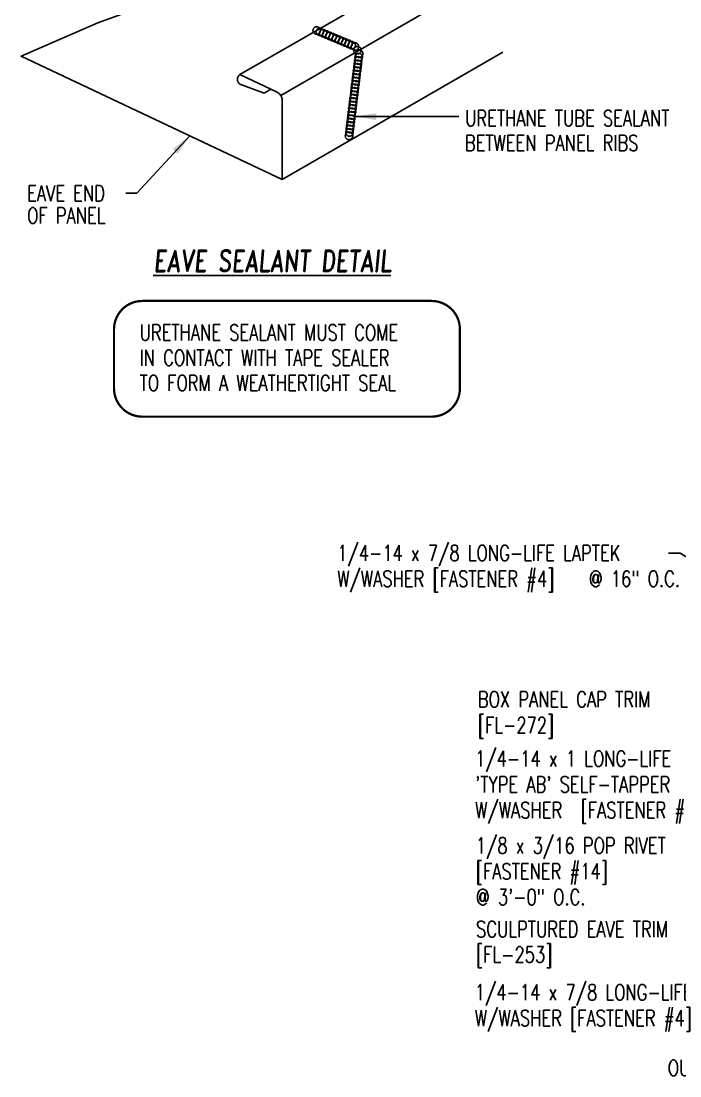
# Model space of a CAD drawing. Header units: inches. Extents: x 1.1 to 40.5, y 6.9 to 56.6.
# Drawn here: x 1.05 to 16.56, y 14 to 38.85 of the extents above; entities that cross this region are included whole.
import ezdxf

# ---------------------------------------------------------------- set-up
doc = ezdxf.new("R2010")
doc.units = ezdxf.units.IN
doc.header["$MEASUREMENT"] = 0
doc.linetypes.add('CENTER2', pattern=[1.125, 0.75, -0.125, 0.125, -0.125])
for name, color, linetype in [('LABEL', 6, 'Continuous'), ('PANEL', 11, 'Continuous'), ('SEALANT', 253, 'CENTER2'), ('TEXT', 2, 'Continuous')]:
    doc.layers.add(name, color=color, linetype=linetype)
doc.styles.add('ROMAND', font='romand', dxfattribs={"height": 0.075})
doc.styles.add('TEXT', font='SIMPLEX', dxfattribs={"width": 0.75, "height": 6})
doc.styles.add('TEXT1', font='ROMANS.shx', dxfattribs={"width": 0.75, "height": 0.375})
doc.dimstyles.new('DETAIL$7', dxfattribs={"dimscale": 4, "dimtxt": 6, "dimasz": 0.125, "dimexe": 0.0625, "dimexo": 0.125, "dimgap": 0.0625, "dimtad": 1, "dimdec": 5, "dimzin": 3, "dimdsep": 46, "dimlunit": 4, "dimtxsty": 'TEXT', "dimblk": 'ARCHTICK', "dimcen": 0.0625, "dimclrd": 7, "dimclre": 7, "dimclrt": 2, "dimadec": 0, "dimazin": 0, "dimtfac": 0.666667, "dimtdec": 5, "dimtmove": 0, "dimatfit": 3, "dimfxl": 0, "dimfrac": 2, "dimtolj": 1, "dimtzin": 3, "dimarcsym": 0})

# ---------------------------------------------------------------- blocks, each defined once
blk = doc.blocks.new('FD-F4')
at = {"layer": 'TEXT', "style": 'TEXT1', "width": 0.75}
for s, p in [('1/4-14 x 7/8 LONG-LIFE LAPTEK', (0.0047, -0.0408)), ('W/WASHER [FASTENER #4]', (0.0047, -0.1926))]:
    blk.add_text(s, height=0.09375, dxfattribs=at).set_placement(p)
blk.add_attdef('(QUANTITY)', (1.4847, -0.1926), '', height=0.0938, dxfattribs=at)
at = {"layer": 'TEXT', "style": 'TEXT1', "flags": 1}
for tag, p in [('Color', (0.0624, -0.4349)), ('Calc', (0.0624, -0.4349)), ('Opt1', (0.0624, -0.4349)), ('Opt2', (0.0624, -0.4349)), ('Opt3', (0.0624, -0.4349)), ('Description', (0.0624, -0.4349)), ('Multiple', (0.0624, -0.4349)), ('Part', (0.0624, -0.4349)), ('Spare1', (0.0624, -0.6224)), ('Spare2', (0.0624, -0.6224)), ('Spare3', (0.0624, -0.6224)), ('Spare4', (0.0624, -0.6224)), ('Spare5', (0.0624, -0.6224)), ('Spare6', (0.0624, -0.6224)), ('Spare7', (0.0624, -0.6224)), ('Spare8', (0.0624, -0.6224)), ('Spare9', (0.0624, -0.6224)), ('Spare10', (0.0624, -0.6224))]:
    blk.add_attdef(tag, p, '', height=0.0938, dxfattribs=at)
blk = doc.blocks.new('_ArchTick')
at = {"color": 0, "linetype": 'ByBlock', "const_width": 0.15}
blk.add_lwpolyline([(-0.5, -0.5), (0.5, 0.5)], dxfattribs=at)
blk = doc.blocks.new('seal_note_tape')
at = {"layer": 'TEXT', "color": 6, "const_width": 0.0533}
blk.add_lwpolyline([(0.027, 0.693), (0.027, 2.086, -0.414214), (0.693, 2.753), (7.503, 2.753, -0.414214), (8.169, 2.086), (8.169, 0.693, -0.414214), (7.503, 0.027), (0.693, 0.027, -0.414214)], format="xyb", close=True, dxfattribs=at)
at = {"layer": 'TEXT', "style": 'TEXT1', "width": 0.75}
for s, p in [('URETHANE SEALANT MUST COME', (0.63, 1.82)), ('IN CONTACT WITH TAPE SEALER', (0.63, 1.227)), ('TO FORM A WEATHERTIGHT SEAL', (0.63, 0.633))]:
    blk.add_text(s, height=0.375, dxfattribs=at).set_placement(p)
blk = doc.blocks.new('LAY-LAB')
at = {"layer": 'LABEL', "color": 6, "style": 'ROMAND', "oblique": 5, "width": 0.75}
blk.add_attdef('LAY-LAB', (0.017, 0.0362), '', height=0.1875, dxfattribs=at)
blk = doc.blocks.new('FD-F2b')
at = {"layer": 'TEXT', "style": 'TEXT1', "width": 0.75}
for s, p in [('1/4-14 x 1 LONG-LIFE', (0.0047, -0.0408)), ("'TYPE AB' SELF-TAPPER", (0.0047, -0.1926)), ('W/WASHER', (0.0047, -0.3444)), ('[FASTENER #2B]', (0.6255, -0.3444))]:
    blk.add_text(s, height=0.09375, dxfattribs=at).set_placement(p)
blk.add_attdef('(QUANTITY)', (0.0047, -0.4962), '', height=0.0938, dxfattribs=at)
at = {"layer": 'TEXT', "style": 'TEXT1', "flags": 1}
for tag, p in [('Color', (0.0199, -0.7145)), ('Calc', (0.0199, -0.7145)), ('Opt1', (0.0199, -0.7145)), ('Opt2', (0.0199, -0.7145)), ('Opt3', (0.0199, -0.7145)), ('Description', (0.0199, -0.7145)), ('Multiple', (0.0199, -0.7145)), ('Part', (0.0199, -0.7145)), ('Spare1', (0.0199, -0.902)), ('Spare2', (0.0199, -0.902)), ('Spare3', (0.0199, -0.902)), ('Spare4', (0.0199, -0.902)), ('Spare5', (0.0199, -0.902)), ('Spare6', (0.0199, -0.902)), ('Spare7', (0.0199, -0.902)), ('Spare8', (0.0199, -0.902)), ('Spare9', (0.0199, -0.902)), ('Spare10', (0.0199, -0.902))]:
    blk.add_attdef(tag, p, '', height=0.0938, dxfattribs=at)
blk = doc.blocks.new('FD-F14')
at = {"layer": 'TEXT', "style": 'TEXT1', "width": 0.75}
for s, p in [('1/8 x 3/16 POP RIVET', (0.0047, -0.0408)), ('[FASTENER #14]', (0.0047, -0.1926))]:
    blk.add_text(s, height=0.09375, dxfattribs=at).set_placement(p)
blk.add_attdef('(QUANTITY)', (0.0047, -0.3444), '', height=0.0938, dxfattribs=at)
blk = doc.blocks.new('dsc-FL-253')
at = {"layer": 'TEXT', "style": 'TEXT1', "width": 0.75}
for s, p in [('SCULPTURED EAVE TRIM', (0, 0)), ('[FL-253]', (0, -0.6))]:
    blk.add_text(s, height=0.375, dxfattribs=at).set_placement(p)
at = {"layer": 'TEXT', "style": 'TEXT1', "flags": 1}
for tag, p in [('COLOR', (0, -1.2)), ('CALC', (0, -1.2)), ('OPT1', (0, -1.2)), ('OPT2', (0, -1.2)), ('OPT3', (0, -1.2)), ('GAGE', (0, -1.2)), ('SHPLN', (0, -1.2)), ('PART', (0, -1.2)), ('DESCRIPTION', (0, -1.2)), ('MULTIPLE', (0, -1.2)), ('SPARE1', (0, -1.8)), ('SPARE2', (0, -1.8)), ('SPARE3', (0, -1.8)), ('SPARE4', (0, -1.8)), ('SPARE5', (0, -1.8)), ('SPARE6', (0, -1.8)), ('SPARE7', (0, -1.8)), ('SPARE8', (0, -1.8)), ('SPARE9', (0, -1.8)), ('SPARE10', (0, -1.8))]:
    blk.add_attdef(tag, p, '', height=0.375, dxfattribs=at)

msp = doc.modelspace()

# ---------------------------------------------------------------- linework, layer by layer
at = {"layer": 'PANEL'}
for p, q in [((6.19872, 37.59289), (11.39488, 40.59289)), ((7.16376, 37.10048), (12.39488, 40.12066)), ((7.08195, 37.17581), (6.19872, 37.59289)), ((6.77204, 37.15357), (6.19872, 37.36648)), ((6.77204, 37.15357), (6.93267, 37.2463)), ((7.19872, 35.12066), (7.19872, 36.99886))]:
    msp.add_line(p, q, dxfattribs=at)
msp.add_lwpolyline([(12.39488, 38.12066), (7.19872, 35.12066), (1.05224, 38.02319), (2.8564, 38.81428), (4.55607, 39.42858), (6.12911, 39.88546), (7.55333, 40.20431), (8.80658, 40.40451), (9.8667, 40.50543), (10.71153, 40.52646), (11.2223, 40.49325)], dxfattribs=at)
for centre, radius, start, end in [((6.28855, 37.47968), 0.14451, 128.431894, 231.568106), ((6.97653, 36.97923), 0.22306, 5.047248, 61.797202)]:
    msp.add_arc(centre, radius, start, end, dxfattribs=at)
at = {"layer": 'SEALANT', "color": 9}
for centre in [(8.0105, 38.63008), (8.08544, 38.59854), (8.16038, 38.56699), (8.23532, 38.53545), (8.31025, 38.50391), (8.38519, 38.47236), (8.46013, 38.44082), (8.53507, 38.40928), (8.61001, 38.37773), (8.68495, 38.34619), (8.75988, 38.31465), (8.83482, 38.2831), (8.90976, 38.25156), (8.96987, 38.16569), (8.99851, 38.00343), (9.0084, 38.08413), (8.96885, 37.76132), (8.97874, 37.84202), (8.98862, 37.92273), (8.92929, 37.43851), (8.93918, 37.51921), (8.94907, 37.59992), (8.95896, 37.68062), (8.89963, 37.1964), (8.90952, 37.2771), (8.91941, 37.35781), (8.86996, 36.95429), (8.87985, 37.03499), (8.88974, 37.1157), (8.8403, 36.71218), (8.85019, 36.79289), (8.86008, 36.87359), (8.81063, 36.47007), (8.82052, 36.55078), (8.83041, 36.63148), (8.78097, 36.22796), (8.79086, 36.30867), (8.80075, 36.38937), (8.77108, 36.14726)]:
    msp.add_circle(centre, 0.08824, dxfattribs=at)

# ---------------------------------------------------------------- block references
at = {"layer": 'LABEL', "xscale": 2.666666666666686, "yscale": 2.666666666666679, "zscale": 2.66666666666668}
msp.add_blockref('LAY-LAB', (4.12517, 32.8594), dxfattribs=at).add_auto_attribs({'LAY-LAB': '%%UEAVE SEALANT DETAIL'})
at = {"layer": 'TEXT'}
for name, p in [('seal_note_tape', (3.21201, 29.50597)), ('dsc-FL-253', (11.76199, 17.27282))]:
    msp.add_blockref(name, p, dxfattribs=at)
at = {"layer": 'TEXT', "xscale": 4, "yscale": 4, "zscale": 4}
for name, p, values in [('FD-F4', (8.47662, 26.29674), {'(QUANTITY)': '@ 16" O.C.'}), ('FD-F14', (11.73785, 19.4053), {'(QUANTITY)': '@ 3\'-0" O.C.'}), ('FD-F4', (11.71425, 15.94801), {'(QUANTITY)': '@ 12" O.C.'})]:
    msp.add_blockref(name, p, dxfattribs=at).add_auto_attribs(values)
msp.add_blockref('FD-F2b', (11.72212, 21.45307), dxfattribs=at)

# ---------------------------------------------------------------- texts
at = {"layer": 'TEXT', "style": 'TEXT1', "width": 0.75}
for s, p in [('URETHANE TUBE SEALANT', (11.50486, 36.37516)), ('BETWEEN PANEL RIBS', (11.49868, 35.79342)), ('EAVE END ', (1.19533, 34.60766)), ('OF PANEL', (1.19533, 34.08357)), ('BOX PANEL CAP TRIM', (11.805, 22.68711)), ('[FL-272]', (11.805, 22.07997)), ('OUTSIDE CLOSURE', (16.27445, 14.00317))]:
    msp.add_text(s, height=0.375, dxfattribs=at).set_placement(p)

# ---------------------------------------------------------------- leaders
for points in [[(8.91351, 36.6018), (10.70328, 36.6018), (11.35523, 36.6018)], [(20.05043, 24.19517), (16.56746, 26.31621), (16.29452, 26.31621)]]:
    msp.add_leader(points, dimstyle='DETAIL$7')
at = {"layer": 'TEXT'}
msp.add_leader([(5.0207, 36.14918), (3.77444, 34.80106), (3.51335, 34.80106)], dimstyle='DETAIL$7', dxfattribs=at)

doc.saveas('drawing.dxf')
